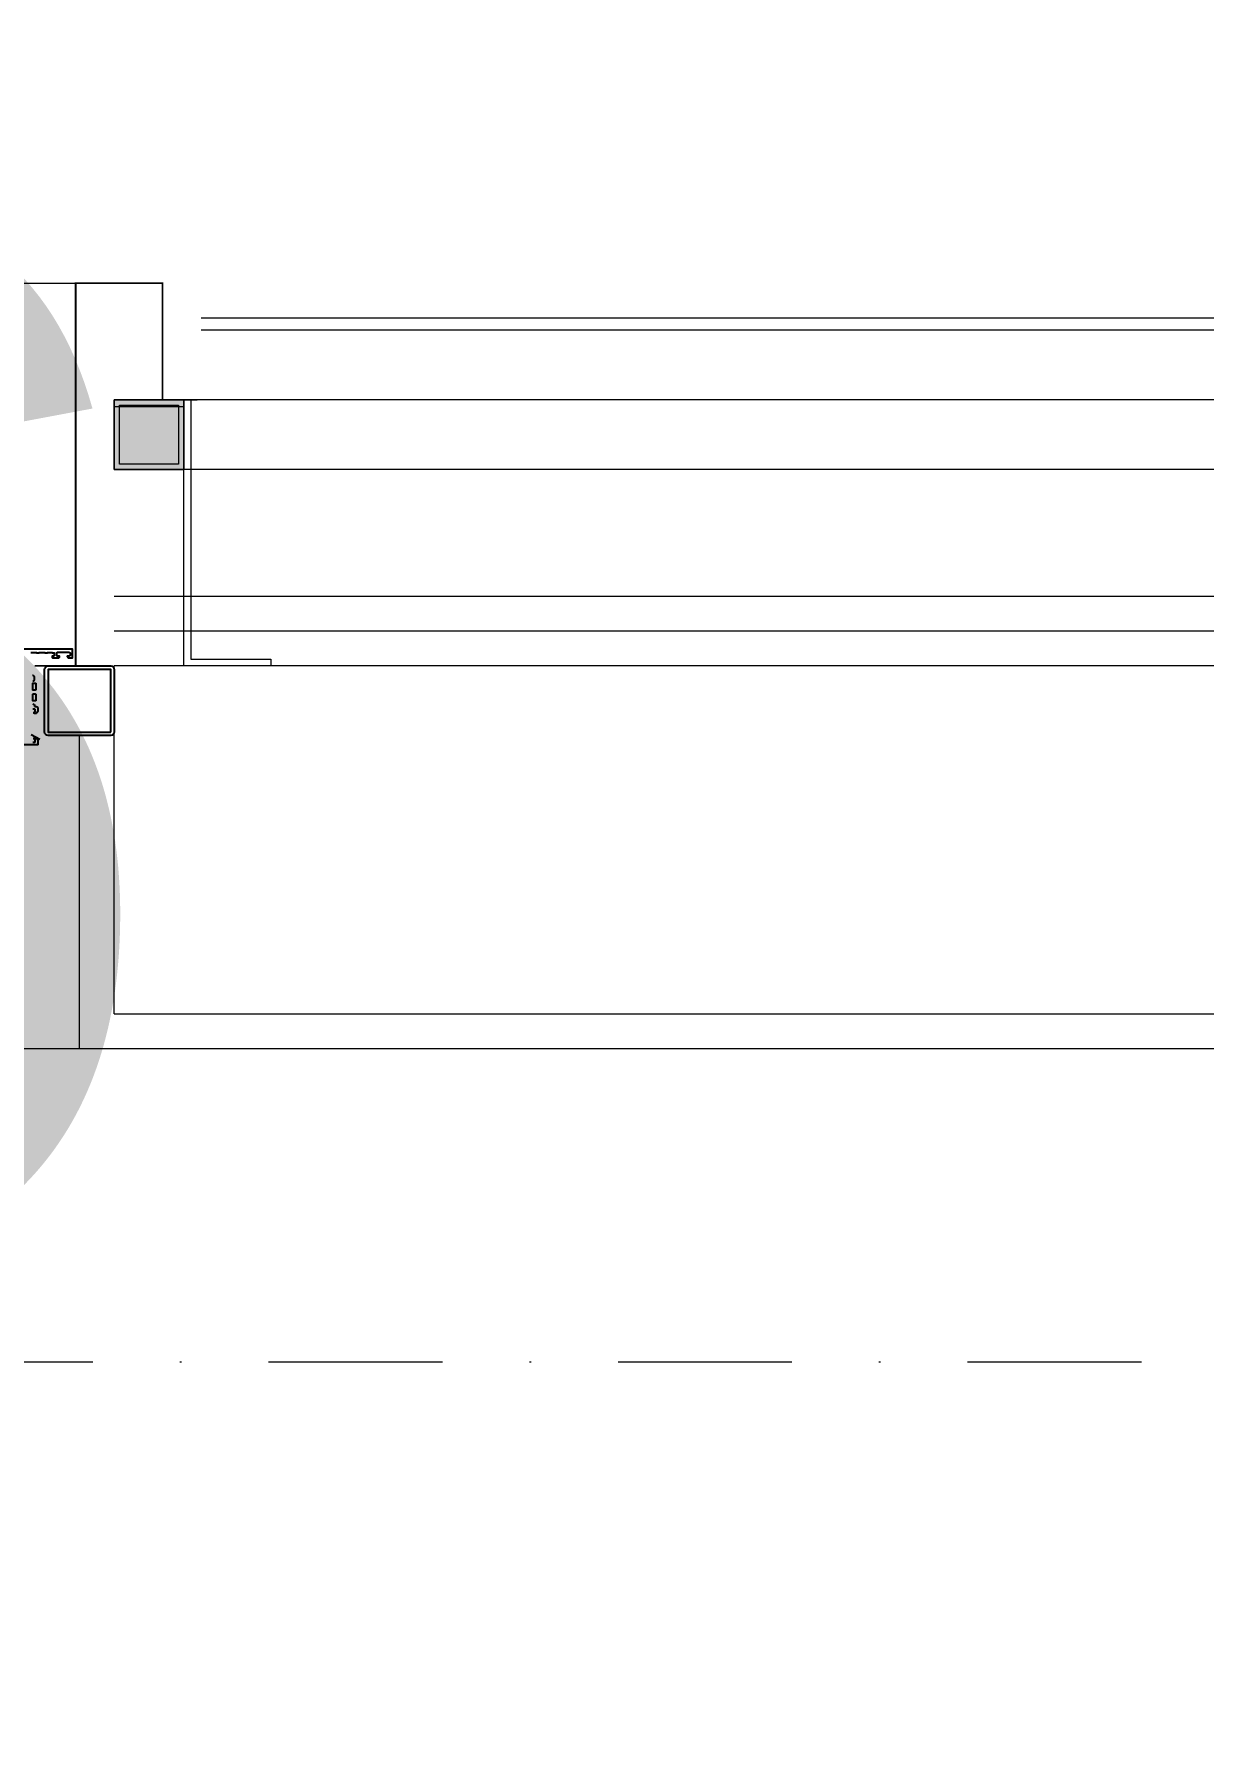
# Model space of a CAD drawing. Extents: x -9058 to 11890, y 0 to 8114.
# Drawn here: x 9290.4 to 9357.7, y 3724.2 to 3822.2 of the extents above; entities that cross this region are included whole.
import ezdxf
from ezdxf.enums import TextEntityAlignment as Align

# ---------------------------------------------------------------- set-up
doc = ezdxf.new("R2010")
doc.units = 0
doc.header["$LTSCALE"] = 10
doc.header["$MEASUREMENT"] = 0
doc.linetypes.add('DASHDOT', pattern=[1, 0.5, -0.25, 0, -0.25])
doc.layers.get('0').update_dxf_attribs({"color": 9, "lineweight": 9})
for name, color, linetype, lineweight in [('00', 9, 'Continuous', 9), ('06D', 9, 'Continuous', 9), ('10', 9, 'Continuous', 9), ('14', 9, 'Continuous', 9), ('21_mahal200', 9, 'Continuous', 9), ('21_mahal200 @ 20', 9, 'Continuous', 9), ('24', 9, 'DASHDOT', 9), ('33', 9, 'BATTING', 9)]:
    doc.layers.add(name, color=color, linetype=linetype, lineweight=lineweight)
doc.styles.add('Arial', font='arial.ttf', dxfattribs={"height": 2.5})
doc.styles.add('MuuM_TEXT-STANDART', font='ARIALN.TTF')
doc.linetypes.add('BATTING', pattern='A,0.0001,-0.1,[134,ltypeshp.shx,S=0.1,R=0,X=-0.1,Y=0],-0.2,[134,ltypeshp.shx,S=0.1,R=180,X=0.1,Y=0],-0.1', length=0.4001)

# ---------------------------------------------------------------- blocks, each defined once
blk = doc.blocks.new('p-mek')
at = {"color": 6}
blk.add_lwpolyline([(210.287, -281.078, -0.000027), (210.287, -1029.078, 0.400031)], format="xyb", dxfattribs=at)
blk = doc.blocks.new('0a_roomno2')
at = {"style": 'Arial'}
blk.add_attdef('ODANO', (0, 1.505), '', height=3, dxfattribs=at)
blk.add_attdef('MEKANADI', text='', height=3, dxfattribs=at).set_placement((0.525, -4.75), align=Align.BOTTOM_LEFT)
at = {"style": 'MuuM_TEXT-STANDART', "width": 0.6}
for tag, p in [('YER01', (15, -7)), ('TAVAN01', (20.625, -7)), ('DUVAR01', (26.25, -7)), ('YER02', (15, -10.375)), ('TAVAN02', (20.625, -10.375)), ('DUVAR02', (26.25, -10.375)), ('YER03', (15, -13.75)), ('TAVAN03', (20.625, -13.75)), ('DUVAR03', (26.25, -13.75))]:
    blk.add_attdef(tag, text='', height=2.25, dxfattribs=at).set_placement(p, align=Align.MIDDLE_CENTER)
at = {"style": 'MuuM_TEXT-STANDART'}
blk.add_attdef('M2', text='', height=2.25, dxfattribs=at).set_placement((1.3231, -7.8046), align=Align.MIDDLE_LEFT)
at = {"style": 'MuuM_TEXT-STANDART', "width": 0.6}
blk.add_attdef('TEMIZTAVANYUKSEKLIGI', text='', height=2.25, dxfattribs=at).set_placement((2.7, -13.1619), align=Align.MIDDLE_LEFT)
blk = doc.blocks.new('*U1157')
at = {"layer": '21_mahal200 @ 20'}
ref = blk.add_blockref('0a_roomno2', (8851.925, 3716.9), dxfattribs=dict(at, xscale=20, yscale=20, zscale=20))
ref.add_attrib('ODANO', ' PRS-1K-06', (8851.925, 3752), dxfattribs={"layer": '0', "height": 60, "style": 'Arial'})
blk = doc.blocks.new('p-s-profil')
at = {"layer": '10'}
blk.add_lwpolyline([(9, 15.3), (4.6, 15.3), (4.6, 0.4), (0, 0.4), (0, 0), (5, 0), (5, 14.9), (9, 14.9), (9, 15.3)], dxfattribs=at)
blk.add_lwpolyline([(9, 15.3), (4.6, 15.3), (4.6, 0.4), (0, 0.4), (0, 0), (5, 0), (5, 14.9), (9, 14.9), (9, 15.3)], dxfattribs=at)
blk = doc.blocks.new('p-kutu_profil_40x40')
h = blk.add_hatch(color=256)
h.dxf.hatch_style = 1
h.paths.add_polyline_path([(0, 0), (4, 0), (4, 4), (0, 4)])
h = blk.add_hatch(color=255)
h.dxf.hatch_style = 1
h.paths.add_polyline_path([(0, 0), (4, 0), (4, 4), (0, 4)])
blk.add_lwpolyline([(0, 0), (4, 0), (4, 4), (0, 4)], close=True)
at = {"layer": '10'}
for points in [[(0, 4), (4, 4), (4, 0), (0, 0)], [(0, 4), (4, 4), (4, 0), (0, 0)], [(0, 0), (4, 0), (4, 4), (0, 4)], [(0.3, 3.7), (3.7, 3.7), (3.7, 0.3), (0.3, 0.3)], [(0.3, 3.7), (3.7, 3.7), (3.7, 0.3), (0.3, 0.3)]]:
    blk.add_lwpolyline(points, close=True, dxfattribs=at)
blk = doc.blocks.new('P-DOG-PORSCHE')
at = {"layer": '06D'}
for points in [[(-117.783, 24), (-2.217, 24)], [(-118, -20), (-2, -20)]]:
    blk.add_lwpolyline(points, dxfattribs=at)
at = {"layer": '10', "lineweight": 25, "ltscale": 0.5}
blk.add_line((-4.779, -1.946), (-4.279, -2.216), dxfattribs=at)
at = {"layer": '10', "const_width": 0.1}
blk.add_lwpolyline([(4.783, 17.3), (2.783, 17.3), (2.783, 24), (-2.217, 24), (-2.217, 2), (-4.569, 2)], dxfattribs=at)
at = {"layer": '10', "lineweight": 25, "ltscale": 0.5}
for points in [[(-4.677, 1.144, 0.414214), (-4.577, 1.244), (-4.577, 1.334, 0.414214), (-4.697, 1.454)], [(-4.793, 2.774), (-4.474, 2.774), (-4.474, 2.764), (-4.324, 2.764), (-4.324, 2.774), (-3.994, 2.774), (-3.994, 2.764), (-3.844, 2.764), (-3.844, 2.774), (-3.577, 2.774), (-3.577, 2.764), (-3.447, 2.764), (-3.447, 2.594, -0.414214), (-3.477, 2.564), (-3.577, 2.564), (-3.577, 2.514, 0.414214), (-3.527, 2.464), (-3.217, 2.464, 0.414214), (-3.147, 2.534), (-3.147, 2.554, 0.414214), (-3.157, 2.564), (-3.257, 2.564, -0.414214), (-3.307, 2.614), (-3.307, 2.734, -0.414214), (-3.257, 2.784), (-2.587, 2.784, -0.414214), (-2.537, 2.734), (-2.537, 2.614, -0.414214), (-2.587, 2.564), (-2.687, 2.564, 0.414214), (-2.697, 2.554), (-2.697, 2.534, 0.414214), (-2.627, 2.464), (-2.407, 2.464, 0.414214), (-2.397, 2.474), (-2.397, 2.954, 0.414214), (-2.407, 2.964), (-10.387, 2.964, 0.414214)], [(-4.477, -0.336, -0.414222), (-4.397, -0.416), (-4.397, -0.586, -0.414214), (-4.547, -0.736), (-4.587, -0.736, -0.414214), (-4.597, -0.726), (-4.597, -0.665, -0.366034), (-4.572, -0.635, 0.365977), (-4.547, -0.606), (-4.547, -0.516, 0.414214), (-4.577, -0.486), (-4.687, -0.486, 0.365977)], [(-4.687, -2.386), (-4.577, -2.386, 0.414214), (-4.547, -2.356), (-4.547, -2.266, 0.365977), (-4.572, -2.236, -0.366034), (-4.597, -2.206), (-4.597, -2.146, -0.414214), (-4.587, -2.136), (-4.547, -2.136, -0.414214), (-4.397, -2.286), (-4.397, -2.526, -0.414214), (-4.407, -2.536), (-8.387, -2.536, -0.414214)], [(-4.677, -0.186, -0.414214), (-4.577, -0.286), (-4.577, -0.306, 0.414214), (-4.547, -0.336), (-4.477, -0.336)]]:
    blk.add_lwpolyline(points, format="xyb", dxfattribs=at)
for points in [[(0, -1.8, -0.414214), (-0.2, -2), (-3.8, -2, -0.414214), (-4, -1.8), (-4, 1.8, -0.414214), (-3.8, 2), (-0.2, 2, -0.414214), (0, 1.8)], [(-4.499, 0.64, -0.414214), (-4.529, 0.61), (-4.659, 0.61, -0.414214), (-4.689, 0.64), (-4.689, 0.98, -0.414214), (-4.659, 1.01), (-4.529, 1.01, -0.414214), (-4.499, 0.98)], [(-4.499, 0.02, -0.414214), (-4.529, -0.01), (-4.659, -0.01, -0.414214), (-4.689, 0.02), (-4.689, 0.36, -0.414214), (-4.659, 0.39), (-4.529, 0.39, -0.414214), (-4.499, 0.36)]]:
    blk.add_lwpolyline(points, format="xyb", close=True, dxfattribs=at)
blk.add_lwpolyline([(-0.2, -1.8), (-0.2, 1.8), (-3.8, 1.8), (-3.8, -1.8)], close=True, dxfattribs=at)
at = {"layer": '14'}
blk.add_lwpolyline([(-2, -20), (-2, -2)], dxfattribs=at)

msp = doc.modelspace()

# ---------------------------------------------------------------- linework, layer by layer
at = {"layer": '00'}
for points in [[(9295.058, 3765.873), (9295.058, 3765.873), (9405.058, 3765.873), (9405.058, 3785.873), (9295.058, 3785.873), (9295.058, 3785.873)], [(9295.058, 3765.873), (9295.058, 3785.873)]]:
    msp.add_lwpolyline(points, dxfattribs=at)
at = {"layer": '06D'}
for points in [[(9400.058, 3801.173), (9295.058, 3801.173)], [(9400.058, 3797.173), (9295.058, 3797.173)], [(9405.058, 3789.873), (9295.058, 3789.873)], [(9405.458, 3785.873), (9297.141, 3785.873)]]:
    msp.add_lwpolyline(points, dxfattribs=at)
at = {"layer": '10'}
for points in [[(9400.058, 3805.873), (9300.058, 3805.873)], [(9400.058, 3805.173), (9300.058, 3805.173)]]:
    msp.add_lwpolyline(points, dxfattribs=at)
at = {"layer": '14'}
msp.add_lwpolyline([(9293.058, 3763.873), (9407.058, 3763.873)], dxfattribs=at)
at = {"layer": '24', "ltscale": 2}
msp.add_lwpolyline([(7012.529, 3745.873), (10535.058, 3745.873)], dxfattribs=at)
at = {"layer": '33', "ltscale": 0.2, "flags": 128}
msp.add_lwpolyline([(9405.058, 3787.873), (9295.058, 3787.873)], dxfattribs=at)

# ---------------------------------------------------------------- block references
for name, p in [('P-DOG-PORSCHE', (9295.058, 3783.873)), ('p-kutu_profil_40x40', (9295.058, 3797.173))]:
    msp.add_blockref(name, p)
at = {"xscale": -1}
msp.add_blockref('p-s-profil', (9304.058, 3785.873), dxfattribs=at)
at = {"layer": '06D'}
msp.add_blockref('p-mek', (7675.058, 3723.873), dxfattribs=at)
at = {"layer": '21_mahal200', "color": 6}
msp.add_blockref('*U1157', (0, 0), dxfattribs=at)

doc.saveas('drawing.dxf')
